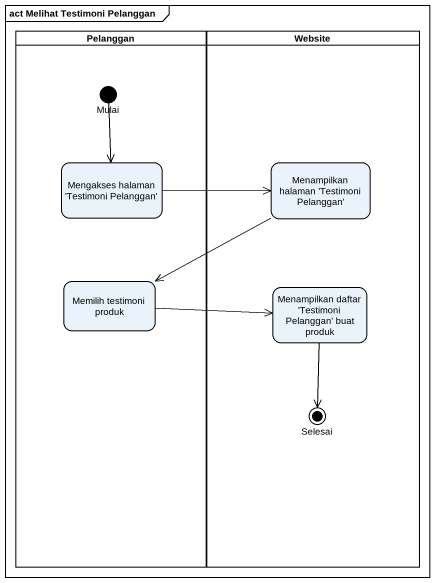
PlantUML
@startuml
mainframe act Melihat Testimoni Pelanggan
hide empty description
state Pelanggan <<partition>> {
  state Mulai <<start>>
  state "Mengakses halaman 'Testimoni Pelanggan'" as Mengakses_halaman_Testimoni
  state "Memilih testimoni produk" as Memilih_testimoni_produk
}
state Website <<partition>> {
  state "Menampilkan halaman 'Testimoni Pelanggan'" as Menampilkan_halaman
  state "Menampilkan daftar 'Testimoni Pelanggan' buat produk" as Menampilkan_daftar
  state Selesai <<end>>
}
Mulai --> Mengakses_halaman_Testimoni
Mengakses_halaman_Testimoni -right-> Menampilkan_halaman
Menampilkan_halaman -left-> Memilih_testimoni_produk
Memilih_testimoni_produk -right-> Menampilkan_daftar
Menampilkan_daftar --> Selesai
@enduml
